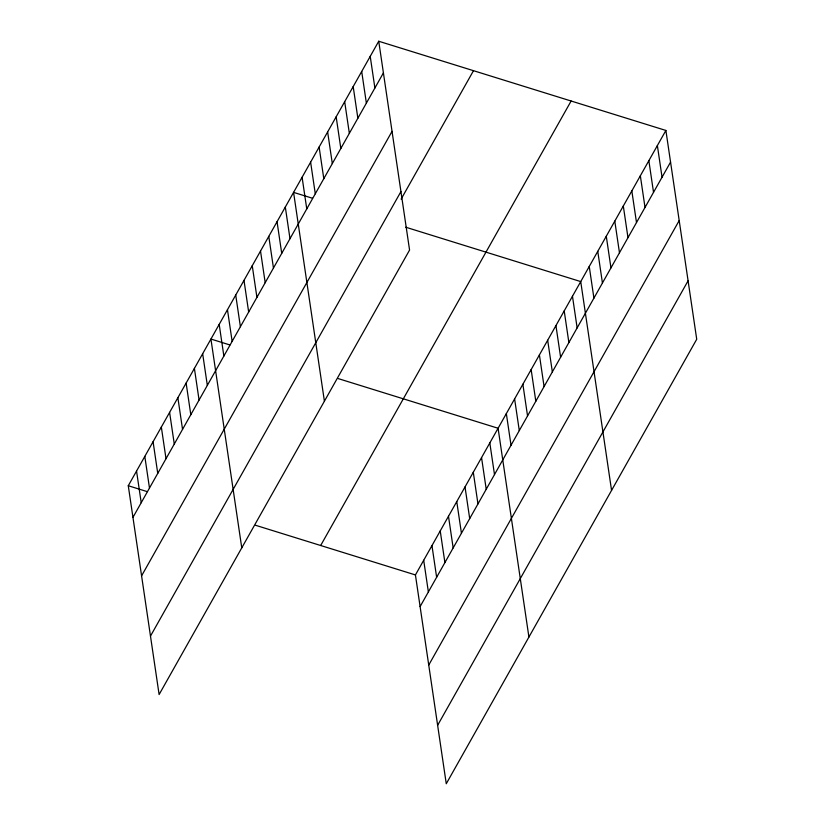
<?xml version="1.0" encoding="UTF-8"?>
<svg xmlns="http://www.w3.org/2000/svg" width="825" height="825" viewBox="0 0 825 825"><rect width="100%" height="100%" fill="white"/><g stroke="black" fill="none" stroke-linecap="round" stroke-linejoin="round"><path stroke-width="1.24" d="M378.737 41.25L409.571 250.057L159.112 694.547L128.277 485.739L378.737 41.25L665.888 130.453L696.723 339.261L446.263 783.75L415.429 574.942L665.888 130.453M132.949 517.388L383.408 72.899M141.58 575.85L392.04 131.361M150.48 636.085L400.929 191.596M401.115 199.145L473.498 70.682M320.667 545.511L571.127 101.011M420.111 606.592L670.56 162.102M428.742 665.053L679.192 220.564M437.632 725.288L688.091 280.799M312.531 198.268L293.576 192.38L324.411 401.187M405.776 227.226L580.728 281.583L611.562 490.39M229.886 344.943L210.932 339.054L241.766 547.862M338.229 378.603L498.083 428.257L528.918 637.065M128.277 485.739L147.232 491.628M255.585 525.288L415.429 574.942M657.37 145.561L662.042 177.21M648.852 160.679L653.524 192.318M640.344 175.787L645.016 207.436M631.826 190.905L636.498 222.544M623.308 206.013L627.98 237.662M614.79 221.131L619.472 252.77M606.282 236.239L610.954 267.888M597.764 251.357L602.436 282.996M589.246 266.465L593.917 298.114M572.467 296.247L577.139 327.896M564.207 310.912L568.879 342.561M555.937 325.586L560.608 357.225M547.676 340.251L552.348 371.9M539.406 354.925L544.077 386.564M531.145 369.59L535.817 401.228M522.875 384.254L527.546 415.903M514.614 398.929L519.286 430.567M506.344 413.593L511.015 445.242M489.813 442.932L494.495 474.571M481.552 457.597L486.224 489.246M473.292 472.261L477.964 503.91M465.022 486.936L469.693 518.574M456.761 501.6L461.433 533.249M448.491 516.275L453.162 547.913M370.219 56.358L374.89 88.007M440.23 530.939L444.902 562.578M431.96 545.603L436.631 577.252M361.701 71.476L366.372 103.115M423.699 560.278L428.371 591.917M353.183 86.584L357.864 118.233M344.675 101.702L349.346 133.341M336.157 116.81L340.828 148.459M327.638 131.928L332.31 163.567M319.12 147.036L323.802 178.685M310.613 162.154L315.284 193.792M302.094 177.262L306.766 208.911M285.316 207.044L289.988 238.693M277.045 221.708L281.717 253.358M268.785 236.383L273.457 268.022M260.514 251.047L265.196 282.697M252.254 265.722L256.926 297.361M243.994 280.387L248.665 312.025M235.723 295.051L240.395 326.7M227.463 309.726L232.134 341.364M219.192 324.39L223.864 356.039M202.661 353.729L207.333 385.368M194.401 368.393L199.072 400.043M186.13 383.058L190.802 414.707M177.87 397.733L182.542 429.371M169.599 412.397L174.281 444.046M161.339 427.072L166.011 458.71M153.079 441.736L157.75 473.375M144.808 456.4L149.48 488.049M136.548 471.075L141.219 502.714"/></g></svg>
